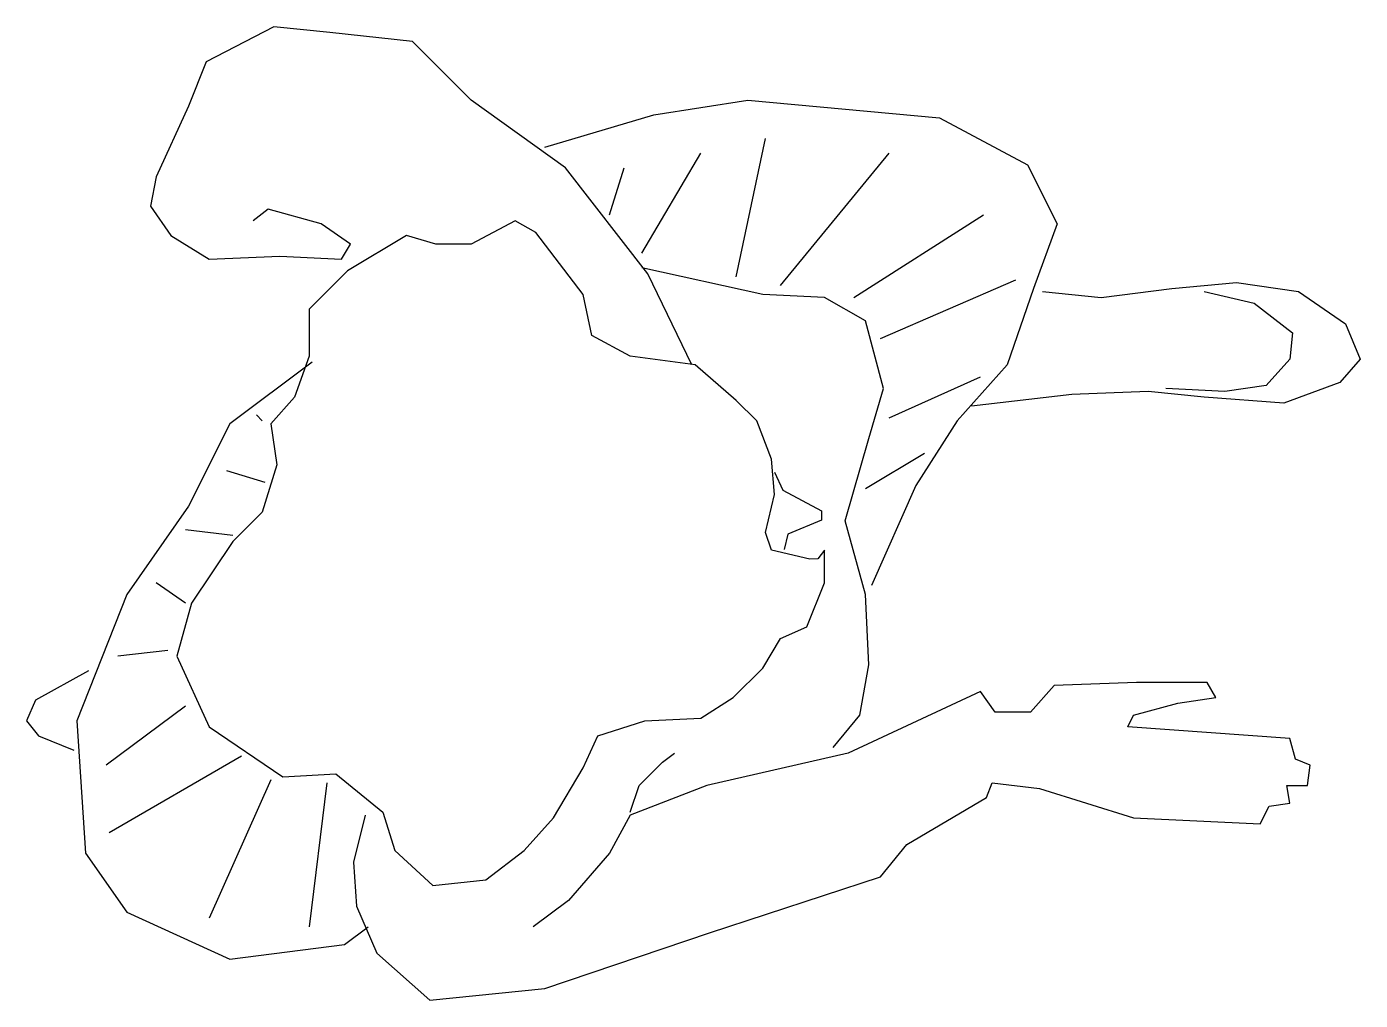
# Model space of a CAD drawing. Extents: x -5062 to -4049, y 3551 to 4291.
import ezdxf

# ---------------------------------------------------------------- set-up
doc = ezdxf.new("R2010")
doc.units = 0
doc.header["$MEASUREMENT"] = 0
doc.layers.add('2D', color=7, linetype='CONTINUOUS')
doc.layers.add('INSERT', color=7, linetype='CONTINUOUS')

# ---------------------------------------------------------------- blocks, each defined once
blk = doc.blocks.new('C-2MAN03')
at = {"layer": '2D', "color": 0, "linetype": 'BYBLOCK'}
for p, q in [((-189, 408.8), (-240.4, 382)), ((-146.5, 404.3), (-189, 408.8)), ((-83.9, 397.6), (-146.5, 404.3)), ((-39.2, 352.9), (-83.9, 397.6)), ((-240.4, 382), (-253.9, 348.5)), ((-253.9, 348.5), (-278.5, 294.8)), ((32.4, 301.5), (-39.2, 352.9)), ((99.4, 341.8), (171, 352.9)), ((171, 352.9), (316.4, 339.5)), ((16.7, 317.2), (99.4, 341.8)), ((316.4, 339.5), (383.4, 303.8)), ((162.1, 218.9), (184.4, 323.9)), ((90.5, 236.8), (135.2, 312.7)), ((195.6, 212.2), (278.3, 312.7)), ((-278.5, 294.8), (-282.9, 272.5)), ((95, 221.1), (32.4, 301.5)), ((65.9, 265.8), (77.1, 301.5)), ((383.4, 303.8), (405.8, 259.1)), ((-282.9, 272.5), (-267.3, 250.2)), ((-193.5, 270.3), (-204.7, 261.3)), ((-153.2, 259.1), (-193.5, 270.3)), ((251.5, 203.2), (349.9, 265.8)), ((-130.9, 243.5), (-153.2, 259.1)), ((-5.7, 261.3), (-39.2, 243.5)), ((10, 252.4), (-5.7, 261.3)), ((405.8, 259.1), (387.9, 209.9)), ((-267.3, 250.2), (-238.2, 232.3)), ((-137.6, 232.3), (-130.9, 243.5)), ((-88.4, 250.2), (-133.1, 223.4)), ((-66, 243.5), (-88.4, 250.2)), ((-39.2, 243.5), (-66, 243.5)), ((45.8, 205.5), (10, 252.4)), ((-238.2, 232.3), (-184.5, 234.5)), ((-184.5, 234.5), (-137.6, 232.3)), ((-133.1, 223.4), (-162.2, 194.3)), ((182.2, 205.5), (90.5, 225.6)), ((128.5, 151.9), (95, 221.1)), ((271.6, 172), (374.5, 216.6)), ((493, 209.9), (542.2, 214.4)), ((542.2, 214.4), (589.2, 207.7)), ((52.5, 174.2), (45.8, 205.5)), ((229.1, 203.2), (182.2, 205.5)), ((260.4, 185.4), (229.1, 203.2)), ((387.9, 209.9), (367.8, 151.9)), ((394.6, 207.7), (439.3, 203.2)), ((439.3, 203.2), (493, 209.9)), ((517.6, 207.7), (555.6, 198.8)), ((589.2, 207.7), (624.9, 183.1)), ((-162.2, 194.3), (-162.2, 158.6)), ((555.6, 198.8), (584.7, 176.4)), ((273.9, 134), (260.4, 185.4)), ((624.9, 183.1), (636.1, 156.3)), ((81.6, 158.6), (52.5, 174.2)), ((584.7, 176.4), (582.5, 156.3)), ((-159.9, 154.1), (-222.6, 107.2)), ((-162.2, 158.6), (-173.4, 127.3)), ((130.8, 151.9), (81.6, 158.6)), ((582.5, 156.3), (564.6, 136.2)), ((636.1, 156.3), (620.5, 138.5)), ((162.1, 125), (130.8, 151.9)), ((278.3, 111.6), (347.7, 142.9)), ((367.8, 151.9), (329.8, 109.4)), ((262.7, 96), (273.9, 134)), ((475.1, 131.7), (417, 129.5)), ((517.6, 127.3), (475.1, 131.7)), ((533.3, 131.7), (488.5, 134)), ((564.6, 136.2), (533.3, 131.7)), ((620.5, 138.5), (578, 122.8)), ((-173.4, 127.3), (-191.3, 107.2)), ((177.7, 109.4), (162.1, 125)), ((417, 129.5), (340.9, 120.6)), ((578, 122.8), (517.6, 127.3)), ((-198, 109.4), (-202.4, 113.9)), ((-222.6, 107.2), (-253.9, 44.6)), ((-191.3, 107.2), (-186.8, 75.9)), ((188.9, 80.4), (177.7, 109.4)), ((329.8, 109.4), (298.5, 60.3)), ((244.8, 33.4), (262.7, 96)), ((260.4, 58), (305.2, 84.8)), ((-195.7, 62.5), (-224.8, 71.4)), ((-186.8, 75.9), (-198, 40.1)), ((191.1, 53.5), (188.9, 80.4)), ((191.2, 70.5), (197.5, 56.9)), ((184.4, 24.5), (191.1, 53.5)), ((197.5, 56.9), (226.9, 41.1)), ((298.5, 60.3), (264.9, -15.7)), ((-253.9, 44.6), (-300.8, -22.4)), ((226.9, 41.1), (226.9, 33.9)), ((-198, 40.1), (-220.3, 17.8)), ((226.9, 33.9), (201.2, 23.3)), ((260.4, -22.4), (244.8, 33.4)), ((-220.3, 22.3), (-256.1, 26.7)), ((188.9, 11.1), (184.4, 24.5)), ((201.2, 23.3), (198.5, 11.6)), ((-220.3, 17.8), (-251.6, -29.1)), ((218, 4.4), (188.9, 11.1)), ((229.1, 11.1), (224, 4.6)), ((229.1, -13.5), (229.1, 11.1)), ((224, 4.6), (218, 4.4)), ((-256.1, -29.1), (-278.5, -13.5)), ((215.7, -47), (229.1, -13.5)), ((-300.8, -22.4), (-338.8, -118.5)), ((-251.6, -29.1), (-262.8, -69.3)), ((262.7, -76), (260.4, -22.4)), ((195.6, -55.9), (215.7, -47)), ((182.2, -78.3), (195.6, -55.9)), ((-269.5, -64.9), (-307.5, -69.3)), ((-262.8, -69.3), (-238.2, -123)), ((-329.9, -80.5), (-370.1, -102.8)), ((159.8, -100.6), (182.2, -78.3)), ((256, -114), (262.7, -76)), ((466.2, -89.4), (403.6, -91.7)), ((519.8, -89.4), (466.2, -89.4)), ((526.5, -100.6), (519.8, -89.4)), ((135.2, -116.3), (159.8, -100.6)), ((347.7, -96.1), (247, -143.1)), ((358.8, -111.8), (347.7, -96.1)), ((403.6, -91.7), (385.7, -111.8)), ((497.5, -105.1), (526.5, -100.6)), ((-370.1, -102.8), (-376.9, -118.5)), ((-256.1, -107.3), (-316.5, -152)), ((463.9, -114), (497.5, -105.1)), ((-376.9, -118.5), (-367.9, -129.7)), ((-338.8, -118.5), (-332.1, -219)), ((57, -129.7), (92.7, -118.5)), ((92.7, -118.5), (135.2, -116.3)), ((235.8, -138.6), (256, -114)), ((385.7, -111.8), (358.8, -111.8)), ((459.5, -123), (463.9, -114)), ((-367.9, -129.7), (-341.1, -140.8)), ((-238.2, -123), (-182.3, -160.9)), ((45.8, -154.2), (57, -129.7)), ((582.5, -131.9), (459.5, -123)), ((586.9, -147.5), (582.5, -131.9)), ((-213.6, -145.3), (-314.2, -203.4)), ((88.3, -167.6), (106.2, -149.8)), ((106.2, -149.8), (115.1, -143.1)), ((247, -143.1), (139.7, -167.6)), ((598.1, -152), (586.9, -147.5)), ((-182.3, -160.9), (-142.1, -158.7)), ((-142.1, -158.7), (-106.3, -187.7)), ((23.4, -192.2), (45.8, -154.2)), ((595.9, -167.6), (598.1, -152)), ((-191.3, -163.2), (-238.2, -268.2)), ((-148.8, -165.4), (-162.2, -274.9)), ((139.7, -167.6), (81.6, -190)), ((81.6, -187.7), (88.3, -167.6)), ((352.1, -176.6), (356.6, -165.4)), ((356.6, -165.4), (392.4, -169.9)), ((392.4, -169.9), (463.9, -192.2)), ((580.2, -167.6), (595.9, -167.6)), ((582.5, -181), (580.2, -167.6)), ((291.8, -212.3), (352.1, -176.6)), ((566.8, -183.3), (582.5, -181)), ((-119.7, -190), (-128.6, -225.7)), ((-106.3, -187.7), (-97.3, -216.8)), ((1.1, -216.8), (23.4, -192.2)), ((81.6, -190), (65.9, -219)), ((463.9, -192.2), (560.1, -196.7)), ((560.1, -196.7), (566.8, -183.3)), ((271.6, -236.9), (291.8, -212.3)), ((-332.1, -219), (-300.8, -263.7)), ((-97.3, -216.8), (-68.3, -243.6)), ((-28, -239.1), (1.1, -216.8)), ((65.9, -219), (34.6, -254.8)), ((-128.6, -225.7), (-126.4, -259.2)), ((-68.3, -243.6), (-28, -239.1)), ((141.9, -279.4), (271.6, -236.9)), ((-126.4, -259.2), (-110.8, -295)), ((34.6, -254.8), (7.8, -274.9)), ((-300.8, -263.7), (-222.6, -299.5)), ((-135.4, -288.3), (-117.5, -274.9)), ((16.7, -321.8), (141.9, -279.4)), ((-222.6, -299.5), (-135.4, -288.3)), ((-110.8, -295), (-70.5, -330.7)), ((-70.5, -330.7), (16.7, -321.8))]:
    blk.add_line(p, q, dxfattribs=at)

msp = doc.modelspace()

# ---------------------------------------------------------------- block references
at = {"layer": 'INSERT'}
msp.add_blockref('C-2MAN03', (-4685.2, 3881.7), dxfattribs=at)

doc.saveas('drawing.dxf')
